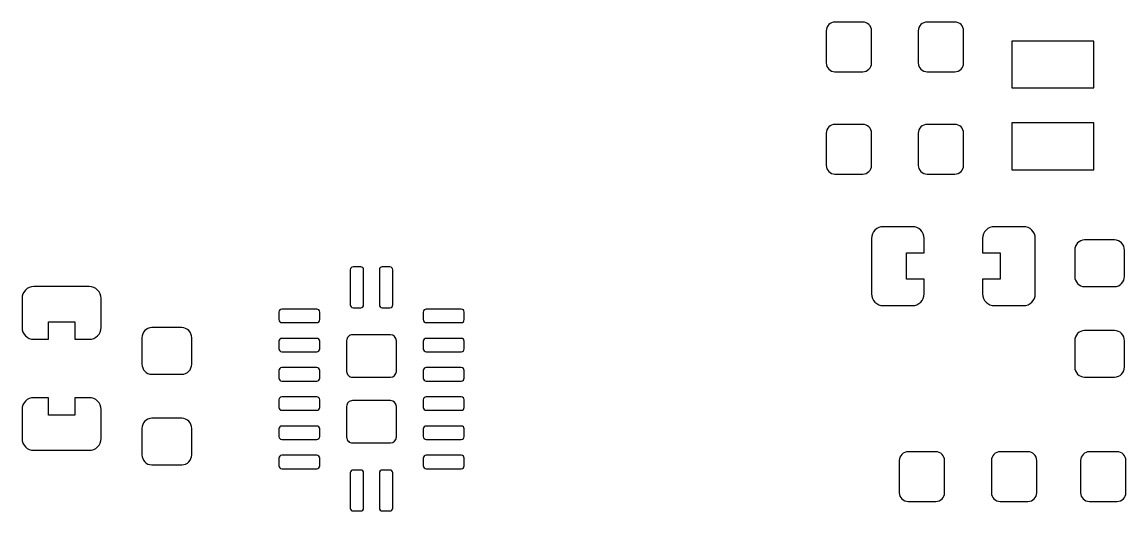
# Model space of a CAD drawing. Extents: x -210 to 210, y -160 to 160.
# Drawn here: x -101.18 to -82.3, y -85.49 to -77.12 of the extents above; entities that cross this region are included whole.
import ezdxf

# ---------------------------------------------------------------- set-up
doc = ezdxf.new("R2010")
doc.units = 0
doc.header["$MEASUREMENT"] = 0
doc.layers.get('0').update_dxf_attribs({"linetype": 'CONTINUOUS'})

msp = doc.modelspace()

# ---------------------------------------------------------------- linework, layer by layer
for points in [[(-86.65, -77.275, 0.414204), (-86.8, -77.125), (-86.8, -77.125), (-87.275, -77.125), (-87.275, -77.125, 0.414242), (-87.425, -77.275), (-87.425, -77.275), (-87.425, -77.825), (-87.425, -77.825, 0.414204), (-87.275, -77.974995), (-87.275, -77.974995), (-86.8, -77.974995), (-86.8, -77.974995, 0.414166), (-86.65, -77.825), (-86.65, -77.825), (-86.65, -77.275)], [(-85.075, -77.275, 0.414175), (-85.225, -77.125), (-85.225, -77.125), (-85.7, -77.125), (-85.7, -77.125, 0.414233), (-85.85, -77.275), (-85.85, -77.275), (-85.85, -77.825), (-85.85, -77.825, 0.414233), (-85.7, -77.974995), (-85.7, -77.974995), (-85.225, -77.974995), (-85.225, -77.974995, 0.414118), (-85.075, -77.825), (-85.075, -77.825), (-85.075, -77.275)], [(-86.65, -79.025, 0.414204), (-86.8, -78.875), (-86.8, -78.875), (-87.275, -78.875), (-87.275, -78.875, 0.414242), (-87.425, -79.025), (-87.425, -79.025), (-87.425, -79.575), (-87.425, -79.575, 0.414204), (-87.275, -79.724995), (-87.275, -79.724995), (-86.8, -79.724995), (-86.8, -79.724995, 0.414166), (-86.65, -79.575), (-86.65, -79.575), (-86.65, -79.025)], [(-85.075, -79.025, 0.414175), (-85.225, -78.875), (-85.225, -78.875), (-85.7, -78.875), (-85.7, -78.875, 0.414233), (-85.85, -79.025), (-85.85, -79.025), (-85.85, -79.575), (-85.85, -79.575, 0.414233), (-85.7, -79.724995), (-85.7, -79.724995), (-85.225, -79.724995), (-85.225, -79.724995, 0.41409), (-85.075, -79.575), (-85.075, -79.575), (-85.075, -79.025)], [(-85.75, -80.825, 0.414392), (-85.95, -80.625), (-85.95, -80.625), (-86.45, -80.625), (-86.45, -80.625, 0.414421), (-86.65, -80.825), (-86.65, -80.825), (-86.65, -81.775), (-86.65, -81.775, 0.414407), (-86.45, -81.975), (-86.45, -81.975), (-85.95, -81.975), (-85.95, -81.975, 0.414364), (-85.75, -81.775), (-85.75, -81.775), (-85.75, -81.525), (-85.75, -81.525), (-86.05, -81.525), (-86.05, -81.525), (-86.05, -81.075), (-86.05, -81.075), (-85.75, -81.075), (-85.75, -81.075), (-85.75, -80.825)], [(-83.85, -80.825, 0.414378), (-84.05, -80.625), (-84.05, -80.625), (-84.55, -80.625), (-84.55, -80.625, 0.414428), (-84.75, -80.825), (-84.75, -80.825), (-84.75, -81.075), (-84.75, -81.075), (-84.45, -81.075), (-84.45, -81.075), (-84.45, -81.525), (-84.45, -81.525), (-84.75, -81.525), (-84.75, -81.525), (-84.75, -81.775), (-84.75, -81.775, 0.414414), (-84.55, -81.975), (-84.55, -81.975), (-84.05, -81.975), (-84.05, -81.975, 0.414364), (-83.85, -81.775), (-83.85, -81.775), (-83.85, -80.825)], [(-82.325, -81.024995, 0.40436), (-82.493994, -80.85), (-82.493994, -80.85), (-83.006006, -80.85), (-83.006006, -80.85, 0.404408), (-83.175, -81.024995), (-83.175, -81.024995), (-83.175, -81.474995), (-83.175, -81.474995, 0.404377), (-83.006006, -81.649995), (-83.006006, -81.649995), (-82.493994, -81.649995), (-82.493994, -81.649995, 0.404345), (-82.325, -81.474995), (-82.325, -81.474995), (-82.325, -81.024995)], [(-95.335, -81.362002, 0.411335), (-95.385, -81.312002), (-95.385, -81.312002), (-95.515, -81.312002), (-95.515, -81.312002, 0.411476), (-95.565, -81.362002), (-95.565, -81.362002), (-95.565, -81.961992), (-95.565, -81.961992, 0.417199), (-95.515, -82.012002), (-95.515, -82.012002), (-95.385, -82.012002), (-95.385, -82.012002, 0.41714), (-95.335, -81.961992), (-95.335, -81.961992), (-95.335, -81.362002)], [(-94.835, -81.362002, 0.411335), (-94.885, -81.312002), (-94.885, -81.312002), (-95.015, -81.312002), (-95.015, -81.312002, 0.411476), (-95.065, -81.362002), (-95.065, -81.362002), (-95.065, -81.961992), (-95.065, -81.961992, 0.417199), (-95.015, -82.012002), (-95.015, -82.012002), (-94.885, -82.012002), (-94.885, -82.012002, 0.41714), (-94.835, -81.961992), (-94.835, -81.961992), (-94.835, -81.362002)], [(-99.825, -81.85, 0.414364), (-100.025, -81.649995), (-100.025, -81.649995), (-100.975, -81.649995), (-100.975, -81.649995, 0.414435), (-101.175, -81.85), (-101.175, -81.85), (-101.175, -82.35), (-101.175, -82.35, 0.414428), (-100.975, -82.55), (-100.975, -82.55), (-100.725, -82.55), (-100.725, -82.55), (-100.725, -82.25), (-100.725, -82.25), (-100.275, -82.25), (-100.275, -82.25), (-100.275, -82.55), (-100.275, -82.55), (-100.025, -82.55), (-100.025, -82.55, 0.414371), (-99.825, -82.35), (-99.825, -82.35), (-99.825, -81.85)], [(-96.085, -82.085, 0.414271), (-96.135, -82.035), (-96.135, -82.035), (-96.735, -82.035), (-96.735, -82.035, 0.414614), (-96.785, -82.085), (-96.785, -82.085), (-96.785, -82.215), (-96.785, -82.215, 0.4145), (-96.735, -82.265), (-96.735, -82.265), (-96.135, -82.265), (-96.135, -82.265, 0.414214), (-96.085, -82.215), (-96.085, -82.215), (-96.085, -82.085)], [(-93.615, -82.085, 0.414042), (-93.665, -82.035), (-93.665, -82.035), (-94.265, -82.035), (-94.265, -82.035, 0.414442), (-94.315, -82.085), (-94.315, -82.085), (-94.315, -82.215), (-94.315, -82.215, 0.414214), (-94.265, -82.265), (-94.265, -82.265), (-93.665, -82.265), (-93.665, -82.265, 0.414156), (-93.615, -82.215), (-93.615, -82.215), (-93.615, -82.085)], [(-98.275, -82.525, 0.404376), (-98.444004, -82.35), (-98.444004, -82.35), (-98.955996, -82.35), (-98.955996, -82.35, 0.404441), (-99.125, -82.525), (-99.125, -82.525), (-99.125, -82.975), (-99.125, -82.975, 0.40441), (-98.955996, -83.15), (-98.955996, -83.15), (-98.444004, -83.15), (-98.444004, -83.15, 0.404329), (-98.275, -82.975), (-98.275, -82.975), (-98.275, -82.525)], [(-94.775, -82.575, 0.414185), (-94.875, -82.475), (-94.875, -82.475), (-95.525, -82.475), (-95.525, -82.475, 0.414271), (-95.625, -82.575), (-95.625, -82.575), (-95.625, -83.1), (-95.625, -83.1, 0.414299), (-95.525, -83.2), (-95.525, -83.2), (-94.875, -83.2), (-94.875, -83.2, 0.414128), (-94.775, -83.1), (-94.775, -83.1), (-94.775, -82.575)], [(-82.325, -82.575, 0.40436), (-82.493994, -82.4), (-82.493994, -82.4), (-83.006006, -82.4), (-83.006006, -82.4, 0.404424), (-83.175, -82.575), (-83.175, -82.575), (-83.175, -83.025), (-83.175, -83.025, 0.404377), (-83.006006, -83.2), (-83.006006, -83.2), (-82.493994, -83.2), (-82.493994, -83.2, 0.404329), (-82.325, -83.025), (-82.325, -83.025), (-82.325, -82.575)], [(-96.085, -82.585, 0.414271), (-96.135, -82.535), (-96.135, -82.535), (-96.735, -82.535), (-96.735, -82.535, 0.414614), (-96.785, -82.585), (-96.785, -82.585), (-96.785, -82.715), (-96.785, -82.715, 0.4145), (-96.735, -82.765), (-96.735, -82.765), (-96.135, -82.765), (-96.135, -82.765, 0.414214), (-96.085, -82.715), (-96.085, -82.715), (-96.085, -82.585)], [(-93.615, -82.585, 0.414042), (-93.665, -82.535), (-93.665, -82.535), (-94.265, -82.535), (-94.265, -82.535, 0.4145), (-94.315, -82.585), (-94.315, -82.585), (-94.315, -82.715), (-94.315, -82.715, 0.414214), (-94.265, -82.765), (-94.265, -82.765), (-93.665, -82.765), (-93.665, -82.765, 0.414156), (-93.615, -82.715), (-93.615, -82.715), (-93.615, -82.585)], [(-96.085, -83.085, 0.414271), (-96.135, -83.035), (-96.135, -83.035), (-96.735, -83.035), (-96.735, -83.035, 0.414557), (-96.785, -83.085), (-96.785, -83.085), (-96.785, -83.215), (-96.785, -83.215, 0.414557), (-96.735, -83.265), (-96.735, -83.265), (-96.135, -83.265), (-96.135, -83.265, 0.414271), (-96.085, -83.215), (-96.085, -83.215), (-96.085, -83.085)], [(-93.615, -83.085, 0.414042), (-93.665, -83.035), (-93.665, -83.035), (-94.265, -83.035), (-94.265, -83.035, 0.4145), (-94.315, -83.085), (-94.315, -83.085), (-94.315, -83.215), (-94.315, -83.215, 0.414214), (-94.265, -83.265), (-94.265, -83.265), (-93.665, -83.265), (-93.665, -83.265, 0.414156), (-93.615, -83.215), (-93.615, -83.215), (-93.615, -83.085)], [(-99.825, -83.75, 0.4144), (-100.025, -83.55), (-100.025, -83.55), (-100.275, -83.55), (-100.275, -83.55), (-100.275, -83.85), (-100.275, -83.85), (-100.725, -83.85), (-100.725, -83.85), (-100.725, -83.55), (-100.725, -83.55), (-100.975, -83.55), (-100.975, -83.55, 0.414442), (-101.175, -83.75), (-101.175, -83.75), (-101.175, -84.25), (-101.175, -84.25, 0.414414), (-100.975, -84.45), (-100.975, -84.45), (-100.025, -84.45), (-100.025, -84.45, 0.414357), (-99.825, -84.25), (-99.825, -84.25), (-99.825, -83.75)], [(-96.085, -83.585, 0.414271), (-96.135, -83.535), (-96.135, -83.535), (-96.735, -83.535), (-96.735, -83.535, 0.414557), (-96.785, -83.585), (-96.785, -83.585), (-96.785, -83.715), (-96.785, -83.715, 0.414557), (-96.735, -83.765), (-96.735, -83.765), (-96.135, -83.765), (-96.135, -83.765, 0.414271), (-96.085, -83.715), (-96.085, -83.715), (-96.085, -83.585)], [(-94.775, -83.7, 0.414185), (-94.875, -83.6), (-94.875, -83.6), (-95.525, -83.6), (-95.525, -83.6, 0.414271), (-95.625, -83.7), (-95.625, -83.7), (-95.625, -84.225), (-95.625, -84.225, 0.414271), (-95.525, -84.325), (-95.525, -84.325), (-94.875, -84.325), (-94.875, -84.325, 0.414128), (-94.775, -84.225), (-94.775, -84.225), (-94.775, -83.7)], [(-93.615, -83.585, 0.414042), (-93.665, -83.535), (-93.665, -83.535), (-94.265, -83.535), (-94.265, -83.535, 0.4145), (-94.315, -83.585), (-94.315, -83.585), (-94.315, -83.715), (-94.315, -83.715, 0.414214), (-94.265, -83.765), (-94.265, -83.765), (-93.665, -83.765), (-93.665, -83.765, 0.414099), (-93.615, -83.715), (-93.615, -83.715), (-93.615, -83.585)], [(-98.275, -84.075, 0.404376), (-98.444004, -83.9), (-98.444004, -83.9), (-98.955996, -83.9), (-98.955996, -83.9, 0.404441), (-99.125, -84.075), (-99.125, -84.075), (-99.125, -84.525), (-99.125, -84.525, 0.40441), (-98.955996, -84.7), (-98.955996, -84.7), (-98.444004, -84.7), (-98.444004, -84.7, 0.404329), (-98.275, -84.525), (-98.275, -84.525), (-98.275, -84.075)], [(-96.085, -84.085, 0.414271), (-96.135, -84.035), (-96.135, -84.035), (-96.735, -84.035), (-96.735, -84.035, 0.414557), (-96.785, -84.085), (-96.785, -84.085), (-96.785, -84.215), (-96.785, -84.215, 0.414557), (-96.735, -84.265), (-96.735, -84.265), (-96.135, -84.265), (-96.135, -84.265, 0.414271), (-96.085, -84.215), (-96.085, -84.215), (-96.085, -84.085)], [(-93.615, -84.085, 0.414042), (-93.665, -84.035), (-93.665, -84.035), (-94.265, -84.035), (-94.265, -84.035, 0.4145), (-94.315, -84.085), (-94.315, -84.085), (-94.315, -84.215), (-94.315, -84.215, 0.414271), (-94.265, -84.265), (-94.265, -84.265), (-93.665, -84.265), (-93.665, -84.265, 0.414099), (-93.615, -84.215), (-93.615, -84.215), (-93.615, -84.085)], [(-96.085, -84.585, 0.414271), (-96.135, -84.535), (-96.135, -84.535), (-96.735, -84.535), (-96.735, -84.535, 0.414557), (-96.785, -84.585), (-96.785, -84.585), (-96.785, -84.715), (-96.785, -84.715, 0.4145), (-96.735, -84.765), (-96.735, -84.765), (-96.135, -84.765), (-96.135, -84.765, 0.414214), (-96.085, -84.715), (-96.085, -84.715), (-96.085, -84.585)], [(-93.615, -84.585, 0.414042), (-93.665, -84.535), (-93.665, -84.535), (-94.265, -84.535), (-94.265, -84.535, 0.414442), (-94.315, -84.585), (-94.315, -84.585), (-94.315, -84.715), (-94.315, -84.715, 0.414271), (-94.265, -84.765), (-94.265, -84.765), (-93.665, -84.765), (-93.665, -84.765, 0.414099), (-93.615, -84.715), (-93.615, -84.715), (-93.615, -84.585)], [(-85.4, -84.625, 0.414214), (-85.55, -84.475), (-85.55, -84.475), (-86.025, -84.475), (-86.025, -84.475, 0.414252), (-86.175, -84.625), (-86.175, -84.625), (-86.175, -85.175), (-86.175, -85.175, 0.414214), (-86.025, -85.325), (-86.025, -85.325), (-85.55, -85.325), (-85.55, -85.325, 0.414194), (-85.4, -85.175), (-85.4, -85.175), (-85.4, -84.625)], [(-83.825, -84.625, 0.414194), (-83.975, -84.475), (-83.975, -84.475), (-84.45, -84.475), (-84.45, -84.475, 0.414233), (-84.6, -84.625), (-84.6, -84.625), (-84.6, -85.175), (-84.6, -85.175, 0.414214), (-84.45, -85.325), (-84.45, -85.325), (-83.975, -85.325), (-83.975, -85.325, 0.414118), (-83.825, -85.175), (-83.825, -85.175), (-83.825, -84.625)], [(-82.3, -84.625, 0.414214), (-82.45, -84.475), (-82.45, -84.475), (-82.925, -84.475), (-82.925, -84.475, 0.414271), (-83.075, -84.625), (-83.075, -84.625), (-83.075, -85.175), (-83.075, -85.175, 0.414175), (-82.925, -85.325), (-82.925, -85.325), (-82.45, -85.325), (-82.45, -85.325, 0.414233), (-82.3, -85.175), (-82.3, -85.175), (-82.3, -84.625)], [(-95.335, -84.837002, 0.411364), (-95.385, -84.786992), (-95.385, -84.786992), (-95.515, -84.786992), (-95.515, -84.786992, 0.411477), (-95.565, -84.837002), (-95.565, -84.837002), (-95.565, -85.437002), (-95.565, -85.437002, 0.4172), (-95.515, -85.487002), (-95.515, -85.487002), (-95.385, -85.487002), (-95.385, -85.487002, 0.417026), (-95.335, -85.437002), (-95.335, -85.437002), (-95.335, -84.837002)], [(-94.835, -84.837002, 0.411364), (-94.885, -84.786992), (-94.885, -84.786992), (-95.015, -84.786992), (-95.015, -84.786992, 0.41142), (-95.065, -84.837002), (-95.065, -84.837002), (-95.065, -85.437002), (-95.065, -85.437002, 0.4172), (-95.015, -85.487002), (-95.015, -85.487002), (-94.885, -85.487002), (-94.885, -85.487002, 0.417026), (-94.835, -85.437002), (-94.835, -85.437002), (-94.835, -84.837002)]]:
    msp.add_lwpolyline(points, format="xyb")
for points in [[(-82.85, -77.45), (-84.25, -77.45), (-84.25, -77.45), (-84.25, -78.25), (-84.25, -78.25), (-82.85, -78.25), (-82.85, -78.25), (-82.85, -77.45)], [(-82.85, -78.85), (-84.25, -78.85), (-84.25, -78.85), (-84.25, -79.65), (-84.25, -79.65), (-82.85, -79.65), (-82.85, -79.65), (-82.85, -78.85)]]:
    msp.add_lwpolyline(points)

doc.saveas('drawing.dxf')
